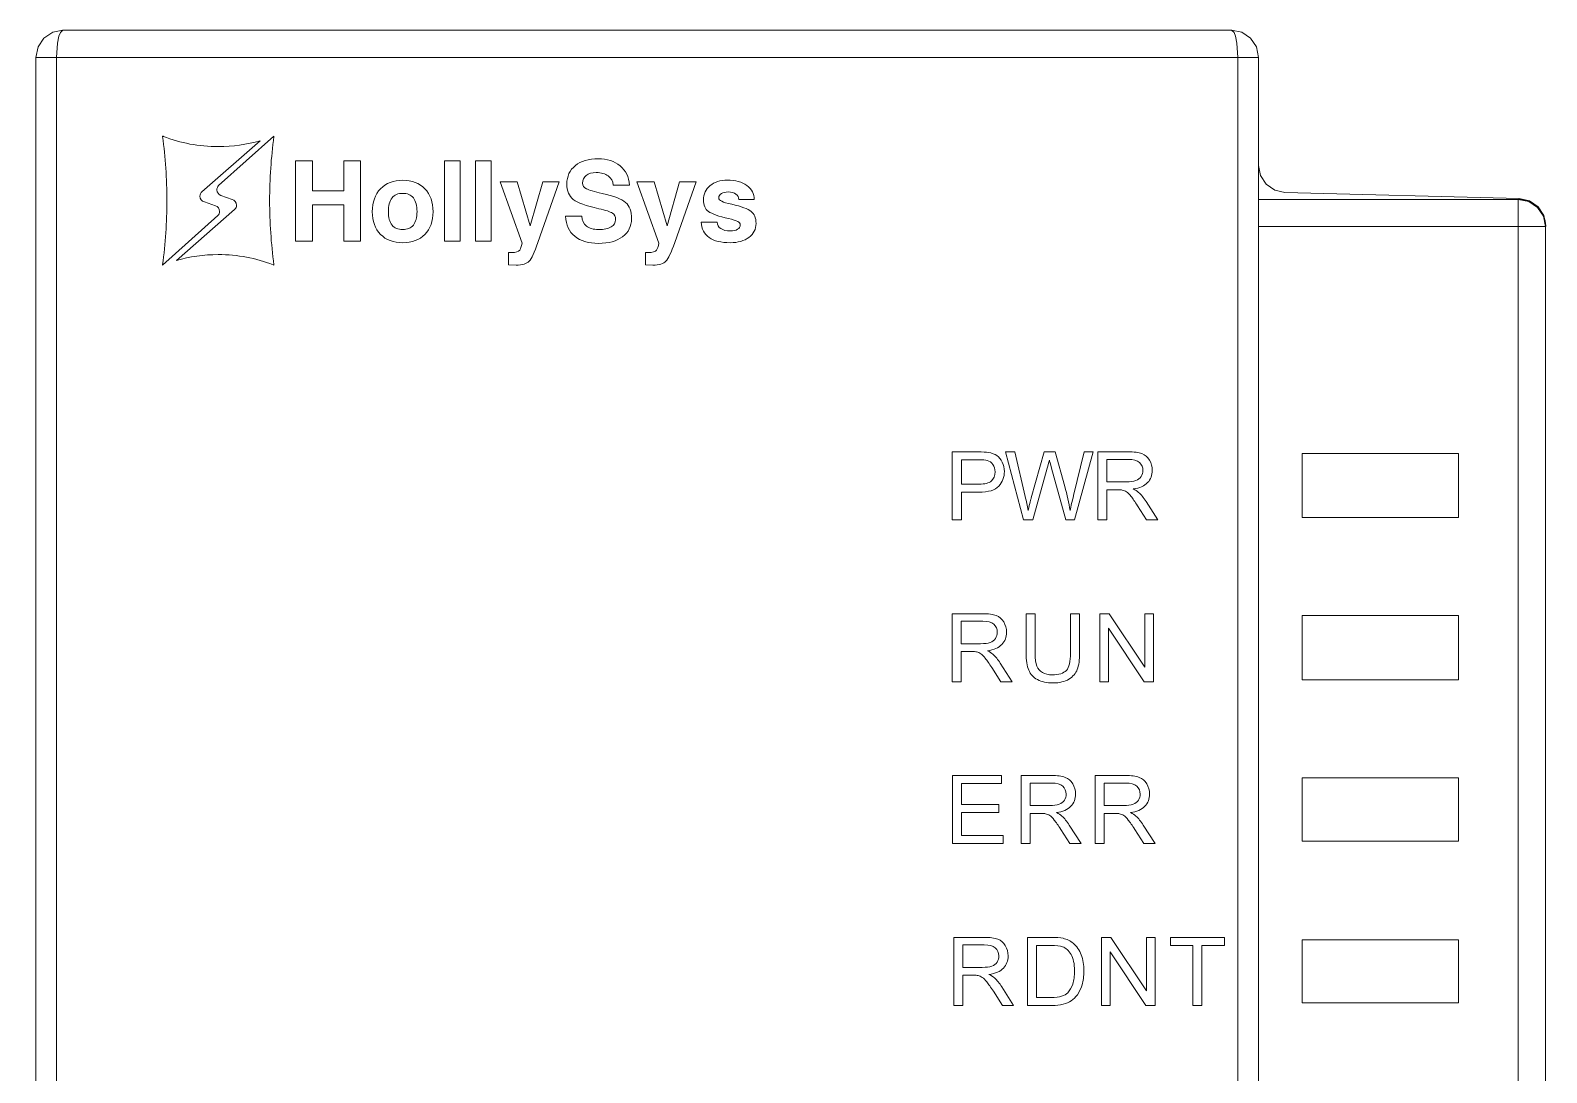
# Model space of a CAD drawing. Header units: millimetres. Extents: x 33157 to 59611, y -29750 to 1750.
# Drawn here: x 54169.38 to 54214.35, y 448.56 to 479.48 of the extents above; entities that cross this region are included whole.
import ezdxf

# ---------------------------------------------------------------- set-up
doc = ezdxf.new("R2010")
doc.units = ezdxf.units.MM
doc.layers.get('0').update_dxf_attribs({"lineweight": 18})

msp = doc.modelspace()

# ---------------------------------------------------------------- linework, layer by layer
at = {"lineweight": 9}
for p, q in [((54169.54, 478.677), (54169.54, 313.955)), ((54170.154, 478.677), (54170.154, 414.194)), ((54205.192, 478.677), (54205.192, 414.194)), ((54205.807, 478.677), (54205.807, 351.261)), ((54213.508, 474.462), (54213.508, 353.009)), ((54214.311, 473.659), (54214.311, 353.491)), ((54214.321, 473.687), (54214.321, 473.659))]:
    msp.add_line(p, q, dxfattribs=at)
for points in [[(54207.1, 465.027), (54211.733, 465.027), (54211.733, 466.931), (54207.1, 466.931)], [(54207.1, 460.217), (54211.733, 460.217), (54211.733, 462.12), (54207.1, 462.12)], [(54207.1, 455.431), (54211.733, 455.431), (54211.733, 457.309), (54207.1, 457.309)], [(54207.1, 450.631), (54211.733, 450.631), (54211.733, 452.509), (54207.1, 452.509)]]:
    msp.add_lwpolyline(points, close=True, dxfattribs=at)
for points, knots in [([(54170.343, 479.48), (54170.343, 479.48), (54170.041, 479.423), (54170.041, 479.423), (54170.041, 479.423), (54169.776, 479.244), (54169.776, 479.244), (54169.776, 479.244), (54169.606, 478.988), (54169.606, 478.988), (54169.606, 478.988), (54169.54, 478.677), (54169.54, 478.677)], [0, 0, 0, 0, 149269.848342, 149269.848342, 149269.848342, 298539.696684, 298539.696684, 298539.696684, 447809.545026, 447809.545026, 447809.545026, 597079.393368, 597079.393368, 597079.393368, 597079.393368]), ([(54170.154, 478.677), (54170.154, 478.677), (54170.182, 479.102), (54170.182, 479.102), (54170.182, 479.102), (54170.22, 479.31), (54170.22, 479.31), (54170.22, 479.31), (54170.267, 479.414), (54170.267, 479.414), (54170.267, 479.414), (54170.343, 479.48), (54170.343, 479.48)], [0, 0, 0, 0, 149270.992732, 149270.992732, 149270.992732, 298541.985463, 298541.985463, 298541.985463, 447812.978195, 447812.978195, 447812.978195, 597083.970927, 597083.970927, 597083.970927, 597083.970927]), ([(54205.807, 478.677), (54205.807, 478.677), (54205.74, 478.988), (54205.74, 478.988), (54205.74, 478.988), (54205.57, 479.244), (54205.57, 479.244), (54205.57, 479.244), (54205.306, 479.423), (54205.306, 479.423), (54205.306, 479.423), (54205.003, 479.48), (54205.003, 479.48)], [0, 0, 0, 0, 149368.882793, 149368.882793, 149368.882793, 298737.765586, 298737.765586, 298737.765586, 448106.648379, 448106.648379, 448106.648379, 597475.531172, 597475.531172, 597475.531172, 597475.531172]), ([(54205.192, 478.677), (54205.192, 478.677), (54205.164, 479.102), (54205.164, 479.102), (54205.164, 479.102), (54205.117, 479.31), (54205.117, 479.31), (54205.117, 479.31), (54205.079, 479.414), (54205.079, 479.414), (54205.079, 479.414), (54205.003, 479.48), (54205.003, 479.48)], [0, 0, 0, 0, 149367.612548, 149367.612548, 149367.612548, 298735.225096, 298735.225096, 298735.225096, 448102.837644, 448102.837644, 448102.837644, 597470.450191, 597470.450191, 597470.450191, 597470.450191]), ([(54205.807, 475.473), (54205.807, 475.473), (54205.863, 475.171), (54205.863, 475.171), (54205.863, 475.171), (54206.033, 474.916), (54206.033, 474.916), (54206.033, 474.916), (54206.289, 474.736), (54206.289, 474.736), (54206.289, 474.736), (54206.581, 474.67), (54206.581, 474.67)], [0, 0, 0, 0, 149375.722672, 149375.722672, 149375.722672, 298751.445343, 298751.445343, 298751.445343, 448127.168015, 448127.168015, 448127.168015, 597502.890687, 597502.890687, 597502.890687, 597502.890687]), ([(54214.321, 473.668), (54214.321, 473.668), (54214.302, 473.829), (54214.302, 473.829), (54214.302, 473.829), (54214.254, 473.98), (54214.254, 473.98), (54214.254, 473.98), (54214.179, 474.113), (54214.179, 474.113), (54214.179, 474.113), (54214.084, 474.235), (54214.084, 474.235), (54214.084, 474.235), (54213.961, 474.339), (54213.961, 474.339), (54213.961, 474.339), (54213.82, 474.406), (54213.82, 474.406), (54213.82, 474.406), (54213.669, 474.453), (54213.669, 474.453), (54213.669, 474.453), (54213.517, 474.472), (54213.517, 474.472)], [0, 0, 0, 0, 139857.267212, 139857.267212, 139857.267212, 279714.534425, 279714.534425, 279714.534425, 419571.801637, 419571.801637, 419571.801637, 559429.06885, 559429.06885, 559429.06885, 699286.336062, 699286.336062, 699286.336062, 839143.603275, 839143.603275, 839143.603275, 979000.870487, 979000.870487, 979000.870487, 1118858.137699, 1118858.137699, 1118858.137699, 1118858.137699]), ([(54214.321, 473.687), (54214.321, 473.687), (54214.264, 473.99), (54214.264, 473.99), (54214.264, 473.99), (54214.094, 474.245), (54214.094, 474.245), (54214.094, 474.245), (54213.839, 474.424), (54213.839, 474.424), (54213.839, 474.424), (54213.536, 474.491), (54213.536, 474.491)], [0, 0, 0, 0, 149399.319887, 149399.319887, 149399.319887, 298798.639774, 298798.639774, 298798.639774, 448197.95966, 448197.95966, 448197.95966, 597597.279547, 597597.279547, 597597.279547, 597597.279547]), ([(54214.311, 473.659), (54214.311, 473.659), (54214.254, 473.971), (54214.254, 473.971), (54214.254, 473.971), (54214.075, 474.226), (54214.075, 474.226), (54214.075, 474.226), (54213.82, 474.406), (54213.82, 474.406), (54213.82, 474.406), (54213.508, 474.462), (54213.508, 474.462)], [0, 0, 0, 0, 149399.292075, 149399.292075, 149399.292075, 298798.584151, 298798.584151, 298798.584151, 448197.876226, 448197.876226, 448197.876226, 597597.168302, 597597.168302, 597597.168302, 597597.168302])]:
    msp.add_open_spline(points, degree=3, knots=knots, dxfattribs=at)
for points in [[(54205.003, 479.48), (54205.003, 479.48), (54170.343, 479.48), (54170.343, 479.48)], [(54169.54, 478.677), (54169.54, 478.677), (54205.807, 478.677), (54205.807, 478.677)], [(54206.581, 474.67), (54206.581, 474.67), (54213.536, 474.491), (54213.536, 474.491)], [(54213.508, 474.462), (54213.508, 474.462), (54205.807, 474.462), (54205.807, 474.462)], [(54205.816, 473.659), (54205.816, 473.659), (54214.311, 473.659), (54214.311, 473.659)]]:
    msp.add_open_spline(points, degree=3, dxfattribs=at)
for points, knots in [([(54174.871, 474.274), (54174.871, 474.274), (54174.871, 474.274), (54174.871, 474.274), (54174.871, 474.274), (54174.541, 474.395), (54174.541, 474.395), (54174.463, 474.411), (54174.405, 474.48), (54174.405, 474.563), (54174.405, 474.614), (54174.428, 474.66), (54174.464, 474.692), (54174.464, 474.692), (54174.464, 474.693), (54174.464, 474.693), (54174.464, 474.693), (54176.192, 476.204), (54176.192, 476.204), (54175.797, 476.091), (54175.381, 476.03), (54174.95, 476.03), (54174.376, 476.03), (54173.828, 476.137), (54173.324, 476.333), (54173.316, 476.336), (54173.307, 476.338), (54173.299, 476.341), (54173.299, 476.341), (54173.299, 476.33), (54173.299, 476.33), (54173.382, 475.709), (54173.426, 475.075), (54173.426, 474.43), (54173.426, 473.786), (54173.382, 473.152), (54173.299, 472.53), (54173.299, 472.53), (54173.299, 472.517), (54173.299, 472.517), (54173.299, 472.517), (54174.938, 473.985), (54174.938, 473.985), (54174.938, 473.985), (54174.938, 473.986), (54174.938, 473.986), (54174.97, 474.018), (54174.991, 474.062), (54174.991, 474.111), (54174.991, 474.187), (54174.94, 474.252), (54174.871, 474.274)], [0, 0, 0, 0, 134714.22008, 134714.22008, 134714.22008, 269428.440161, 269428.440161, 269428.440161, 404142.660241, 404142.660241, 404142.660241, 538856.880322, 538856.880322, 538856.880322, 673571.100402, 673571.100402, 673571.100402, 808285.320482, 808285.320482, 808285.320482, 942999.540563, 942999.540563, 942999.540563, 1077713.760643, 1077713.760643, 1077713.760643, 1212427.980724, 1212427.980724, 1212427.980724, 1347142.200804, 1347142.200804, 1347142.200804, 1481856.420884, 1481856.420884, 1481856.420884, 1616570.640965, 1616570.640965, 1616570.640965, 1751284.861045, 1751284.861045, 1751284.861045, 1885999.081126, 1885999.081126, 1885999.081126, 2020713.301206, 2020713.301206, 2020713.301206, 2155427.521286, 2155427.521286, 2155427.521286, 2290141.741367, 2290141.741367, 2290141.741367, 2290141.741367]), ([(54175.029, 474.585), (54175.029, 474.585), (54175.029, 474.585), (54175.029, 474.585), (54175.029, 474.585), (54175.359, 474.465), (54175.359, 474.465), (54175.437, 474.448), (54175.495, 474.379), (54175.495, 474.296), (54175.495, 474.245), (54175.472, 474.199), (54175.436, 474.167), (54175.436, 474.167), (54175.436, 474.166), (54175.436, 474.166), (54175.436, 474.166), (54173.708, 472.655), (54173.708, 472.655), (54174.103, 472.768), (54174.519, 472.829), (54174.95, 472.829), (54175.524, 472.829), (54176.072, 472.722), (54176.576, 472.526), (54176.584, 472.523), (54176.593, 472.521), (54176.601, 472.518), (54176.601, 472.518), (54176.601, 472.529), (54176.601, 472.529), (54176.518, 473.15), (54176.473, 473.784), (54176.473, 474.429), (54176.473, 475.073), (54176.518, 475.707), (54176.601, 476.329), (54176.601, 476.329), (54176.601, 476.342), (54176.601, 476.342), (54176.601, 476.342), (54174.962, 474.874), (54174.962, 474.874), (54174.962, 474.874), (54174.962, 474.873), (54174.962, 474.873), (54174.93, 474.841), (54174.909, 474.797), (54174.909, 474.748), (54174.909, 474.672), (54174.959, 474.608), (54175.029, 474.585)], [0, 0, 0, 0, 134719.381401, 134719.381401, 134719.381401, 269438.762803, 269438.762803, 269438.762803, 404158.144204, 404158.144204, 404158.144204, 538877.525605, 538877.525605, 538877.525605, 673596.907006, 673596.907006, 673596.907006, 808316.288408, 808316.288408, 808316.288408, 943035.669809, 943035.669809, 943035.669809, 1077755.05121, 1077755.05121, 1077755.05121, 1212474.432611, 1212474.432611, 1212474.432611, 1347193.814013, 1347193.814013, 1347193.814013, 1481913.195414, 1481913.195414, 1481913.195414, 1616632.576815, 1616632.576815, 1616632.576815, 1751351.958216, 1751351.958216, 1751351.958216, 1886071.339618, 1886071.339618, 1886071.339618, 2020790.721019, 2020790.721019, 2020790.721019, 2155510.10242, 2155510.10242, 2155510.10242, 2290229.483822, 2290229.483822, 2290229.483822, 2290229.483822]), ([(54177.245, 475.607), (54177.245, 475.607), (54177.493, 475.607), (54177.493, 475.607), (54177.493, 475.607), (54177.742, 475.607), (54177.742, 475.607), (54177.742, 475.607), (54177.742, 474.716), (54177.742, 474.716), (54177.742, 474.716), (54178.673, 474.716), (54178.673, 474.716), (54178.673, 474.716), (54178.673, 475.607), (54178.673, 475.607), (54178.673, 475.607), (54178.921, 475.607), (54178.921, 475.607), (54178.921, 475.607), (54179.171, 475.607), (54179.171, 475.607), (54179.171, 475.607), (54179.171, 473.227), (54179.171, 473.227), (54179.171, 473.227), (54178.923, 473.227), (54178.923, 473.227), (54178.923, 473.227), (54178.673, 473.227), (54178.673, 473.227), (54178.673, 473.227), (54178.673, 474.306), (54178.673, 474.306), (54178.673, 474.306), (54177.742, 474.306), (54177.742, 474.306), (54177.742, 474.306), (54177.742, 473.227), (54177.742, 473.227), (54177.742, 473.227), (54177.494, 473.227), (54177.494, 473.227), (54177.494, 473.227), (54177.245, 473.227), (54177.245, 473.227), (54177.245, 473.227), (54177.245, 475.607), (54177.245, 475.607)], [0, 0, 0, 0, 134991.896441, 134991.896441, 134991.896441, 269983.792882, 269983.792882, 269983.792882, 404975.689323, 404975.689323, 404975.689323, 539967.585765, 539967.585765, 539967.585765, 674959.482206, 674959.482206, 674959.482206, 809951.378647, 809951.378647, 809951.378647, 944943.275088, 944943.275088, 944943.275088, 1079935.171529, 1079935.171529, 1079935.171529, 1214927.06797, 1214927.06797, 1214927.06797, 1349918.964411, 1349918.964411, 1349918.964411, 1484910.860852, 1484910.860852, 1484910.860852, 1619902.757294, 1619902.757294, 1619902.757294, 1754894.653735, 1754894.653735, 1754894.653735, 1889886.550176, 1889886.550176, 1889886.550176, 2024878.446617, 2024878.446617, 2024878.446617, 2159870.343058, 2159870.343058, 2159870.343058, 2159870.343058]), ([(54181.66, 475.607), (54181.66, 475.607), (54181.891, 475.607), (54181.891, 475.607), (54181.891, 475.607), (54182.124, 475.607), (54182.124, 475.607), (54182.124, 475.607), (54182.124, 473.227), (54182.124, 473.227), (54182.124, 473.227), (54181.893, 473.227), (54181.893, 473.227), (54181.893, 473.227), (54181.66, 473.227), (54181.66, 473.227), (54181.66, 473.227), (54181.66, 475.607), (54181.66, 475.607)], [0, 0, 0, 0, 142950.790126, 142950.790126, 142950.790126, 285901.580253, 285901.580253, 285901.580253, 428852.370379, 428852.370379, 428852.370379, 571803.160506, 571803.160506, 571803.160506, 714753.950632, 714753.950632, 714753.950632, 857704.740759, 857704.740759, 857704.740759, 857704.740759]), ([(54182.582, 475.607), (54182.582, 475.607), (54182.813, 475.607), (54182.813, 475.607), (54182.813, 475.607), (54183.046, 475.607), (54183.046, 475.607), (54183.046, 475.607), (54183.046, 473.227), (54183.046, 473.227), (54183.046, 473.227), (54182.815, 473.227), (54182.815, 473.227), (54182.815, 473.227), (54182.582, 473.227), (54182.582, 473.227), (54182.582, 473.227), (54182.582, 475.607), (54182.582, 475.607)], [0, 0, 0, 0, 142953.232392, 142953.232392, 142953.232392, 285906.464785, 285906.464785, 285906.464785, 428859.697177, 428859.697177, 428859.697177, 571812.92957, 571812.92957, 571812.92957, 714766.161962, 714766.161962, 714766.161962, 857719.394355, 857719.394355, 857719.394355, 857719.394355]), ([(54186.664, 474.892), (54186.655, 475.005), (54186.606, 475.095), (54186.515, 475.162), (54186.424, 475.229), (54186.306, 475.262), (54186.161, 475.262), (54186.035, 475.262), (54185.936, 475.234), (54185.865, 475.178), (54185.793, 475.123), (54185.758, 475.045), (54185.758, 474.946), (54185.758, 474.875), (54185.795, 474.82), (54185.87, 474.781), (54185.943, 474.742), (54186.099, 474.696), (54186.338, 474.643), (54186.684, 474.566), (54186.916, 474.476), (54187.032, 474.375), (54187.149, 474.274), (54187.208, 474.113), (54187.208, 473.89), (54187.208, 473.667), (54187.12, 473.49), (54186.944, 473.358), (54186.768, 473.227), (54186.53, 473.162), (54186.229, 473.162), (54185.928, 473.162), (54185.693, 473.231), (54185.523, 473.371), (54185.354, 473.51), (54185.263, 473.708), (54185.251, 473.965), (54185.251, 473.965), (54185.73, 473.965), (54185.73, 473.965), (54185.736, 473.839), (54185.782, 473.742), (54185.868, 473.674), (54185.954, 473.606), (54186.075, 473.572), (54186.229, 473.572), (54186.388, 473.572), (54186.512, 473.597), (54186.601, 473.649), (54186.69, 473.7), (54186.735, 473.771), (54186.735, 473.861), (54186.735, 473.951), (54186.703, 474.017), (54186.639, 474.059), (54186.576, 474.101), (54186.442, 474.145), (54186.237, 474.19), (54185.859, 474.274), (54185.607, 474.366), (54185.479, 474.464), (54185.353, 474.561), (54185.289, 474.713), (54185.289, 474.919), (54185.289, 475.15), (54185.373, 475.333), (54185.541, 475.469), (54185.708, 475.604), (54185.934, 475.672), (54186.219, 475.672), (54186.486, 475.672), (54186.703, 475.602), (54186.871, 475.461), (54187.038, 475.32), (54187.131, 475.131), (54187.149, 474.892), (54187.149, 474.892), (54186.664, 474.892), (54186.664, 474.892)], [0, 0, 0, 0, 133177.428629, 133177.428629, 133177.428629, 266354.857259, 266354.857259, 266354.857259, 399532.285888, 399532.285888, 399532.285888, 532709.714517, 532709.714517, 532709.714517, 665887.143147, 665887.143147, 665887.143147, 799064.571776, 799064.571776, 799064.571776, 932242.000406, 932242.000406, 932242.000406, 1065419.429035, 1065419.429035, 1065419.429035, 1198596.857664, 1198596.857664, 1198596.857664, 1331774.286294, 1331774.286294, 1331774.286294, 1464951.714923, 1464951.714923, 1464951.714923, 1598129.143552, 1598129.143552, 1598129.143552, 1731306.572182, 1731306.572182, 1731306.572182, 1864484.000811, 1864484.000811, 1864484.000811, 1997661.42944, 1997661.42944, 1997661.42944, 2130838.85807, 2130838.85807, 2130838.85807, 2264016.286699, 2264016.286699, 2264016.286699, 2397193.715328, 2397193.715328, 2397193.715328, 2530371.143958, 2530371.143958, 2530371.143958, 2663548.572587, 2663548.572587, 2663548.572587, 2796726.001217, 2796726.001217, 2796726.001217, 2929903.429846, 2929903.429846, 2929903.429846, 3063080.858475, 3063080.858475, 3063080.858475, 3196258.287105, 3196258.287105, 3196258.287105, 3329435.715734, 3329435.715734, 3329435.715734, 3462613.144363, 3462613.144363, 3462613.144363, 3462613.144363]), ([(54179.763, 473.428), (54179.6, 473.593), (54179.519, 473.816), (54179.519, 474.097), (54179.519, 474.384), (54179.6, 474.612), (54179.763, 474.781), (54179.925, 474.949), (54180.144, 475.034), (54180.42, 475.034), (54180.697, 475.034), (54180.917, 474.949), (54181.079, 474.781), (54181.241, 474.612), (54181.322, 474.384), (54181.322, 474.097), (54181.322, 473.816), (54181.241, 473.593), (54181.079, 473.428), (54180.917, 473.263), (54180.697, 473.181), (54180.42, 473.181), (54180.144, 473.181), (54179.925, 473.263), (54179.763, 473.428)], [0, 0, 0, 0, 139767.559012, 139767.559012, 139767.559012, 279535.118023, 279535.118023, 279535.118023, 419302.677035, 419302.677035, 419302.677035, 559070.236047, 559070.236047, 559070.236047, 698837.795058, 698837.795058, 698837.795058, 838605.35407, 838605.35407, 838605.35407, 978372.913081, 978372.913081, 978372.913081, 1118140.472093, 1118140.472093, 1118140.472093, 1118140.472093]), ([(54184.431, 473.189), (54184.329, 472.892), (54184.242, 472.706), (54184.17, 472.63), (54184.097, 472.555), (54183.968, 472.517), (54183.782, 472.517), (54183.782, 472.517), (54183.56, 472.522), (54183.56, 472.522), (54183.56, 472.522), (54183.56, 472.894), (54183.56, 472.894), (54183.571, 472.89), (54183.601, 472.888), (54183.649, 472.888), (54183.774, 472.888), (54183.855, 472.913), (54183.892, 472.964), (54183.916, 472.996), (54183.94, 473.063), (54183.964, 473.164), (54183.964, 473.164), (54183.307, 474.988), (54183.307, 474.988), (54183.307, 474.988), (54183.562, 474.988), (54183.562, 474.988), (54183.562, 474.988), (54183.82, 474.988), (54183.82, 474.988), (54183.82, 474.988), (54184.203, 473.681), (54184.203, 473.681), (54184.203, 473.681), (54184.204, 473.681), (54184.204, 473.681), (54184.204, 473.681), (54184.577, 474.988), (54184.577, 474.988), (54184.577, 474.988), (54184.82, 474.988), (54184.82, 474.988), (54184.82, 474.988), (54185.063, 474.988), (54185.063, 474.988), (54185.063, 474.988), (54184.431, 473.189), (54184.431, 473.189)], [0, 0, 0, 0, 135008.376956, 135008.376956, 135008.376956, 270016.753913, 270016.753913, 270016.753913, 405025.130869, 405025.130869, 405025.130869, 540033.507826, 540033.507826, 540033.507826, 675041.884782, 675041.884782, 675041.884782, 810050.261738, 810050.261738, 810050.261738, 945058.638695, 945058.638695, 945058.638695, 1080067.015651, 1080067.015651, 1080067.015651, 1215075.392608, 1215075.392608, 1215075.392608, 1350083.769564, 1350083.769564, 1350083.769564, 1485092.14652, 1485092.14652, 1485092.14652, 1620100.523477, 1620100.523477, 1620100.523477, 1755108.900433, 1755108.900433, 1755108.900433, 1890117.277389, 1890117.277389, 1890117.277389, 2025125.654346, 2025125.654346, 2025125.654346, 2160134.031302, 2160134.031302, 2160134.031302, 2160134.031302]), ([(54188.488, 473.189), (54188.386, 472.892), (54188.299, 472.706), (54188.227, 472.63), (54188.154, 472.555), (54188.025, 472.517), (54187.839, 472.517), (54187.839, 472.517), (54187.617, 472.522), (54187.617, 472.522), (54187.617, 472.522), (54187.617, 472.894), (54187.617, 472.894), (54187.628, 472.89), (54187.658, 472.888), (54187.707, 472.888), (54187.831, 472.888), (54187.912, 472.913), (54187.95, 472.964), (54187.973, 472.996), (54187.997, 473.063), (54188.021, 473.164), (54188.021, 473.164), (54187.364, 474.988), (54187.364, 474.988), (54187.364, 474.988), (54187.62, 474.988), (54187.62, 474.988), (54187.62, 474.988), (54187.877, 474.988), (54187.877, 474.988), (54187.877, 474.988), (54188.26, 473.681), (54188.26, 473.681), (54188.26, 473.681), (54188.261, 473.681), (54188.261, 473.681), (54188.261, 473.681), (54188.634, 474.988), (54188.634, 474.988), (54188.634, 474.988), (54188.877, 474.988), (54188.877, 474.988), (54188.877, 474.988), (54189.12, 474.988), (54189.12, 474.988), (54189.12, 474.988), (54188.488, 473.189), (54188.488, 473.189)], [0, 0, 0, 0, 135018.530255, 135018.530255, 135018.530255, 270037.06051, 270037.06051, 270037.06051, 405055.590765, 405055.590765, 405055.590765, 540074.12102, 540074.12102, 540074.12102, 675092.651275, 675092.651275, 675092.651275, 810111.18153, 810111.18153, 810111.18153, 945129.711785, 945129.711785, 945129.711785, 1080148.24204, 1080148.24204, 1080148.24204, 1215166.772295, 1215166.772295, 1215166.772295, 1350185.30255, 1350185.30255, 1350185.30255, 1485203.832805, 1485203.832805, 1485203.832805, 1620222.36306, 1620222.36306, 1620222.36306, 1755240.893315, 1755240.893315, 1755240.893315, 1890259.42357, 1890259.42357, 1890259.42357, 2025277.953825, 2025277.953825, 2025277.953825, 2160296.48408, 2160296.48408, 2160296.48408, 2160296.48408]), ([(54190.389, 474.459), (54190.389, 474.527), (54190.361, 474.582), (54190.305, 474.623), (54190.249, 474.664), (54190.174, 474.685), (54190.081, 474.685), (54189.992, 474.685), (54189.922, 474.669), (54189.871, 474.638), (54189.821, 474.608), (54189.796, 474.565), (54189.796, 474.51), (54189.796, 474.471), (54189.825, 474.437), (54189.882, 474.409), (54189.938, 474.382), (54190.038, 474.352), (54190.182, 474.32), (54190.467, 474.256), (54190.658, 474.187), (54190.754, 474.111), (54190.851, 474.036), (54190.899, 473.917), (54190.899, 473.755), (54190.899, 473.583), (54190.829, 473.444), (54190.689, 473.338), (54190.549, 473.233), (54190.364, 473.181), (54190.135, 473.181), (54189.864, 473.181), (54189.655, 473.232), (54189.509, 473.336), (54189.362, 473.44), (54189.284, 473.591), (54189.275, 473.789), (54189.275, 473.789), (54189.747, 473.789), (54189.747, 473.789), (54189.751, 473.708), (54189.787, 473.645), (54189.855, 473.599), (54189.924, 473.553), (54190.017, 473.53), (54190.135, 473.53), (54190.228, 473.53), (54190.301, 473.546), (54190.353, 473.578), (54190.405, 473.61), (54190.432, 473.654), (54190.432, 473.711), (54190.432, 473.751), (54190.406, 473.785), (54190.356, 473.813), (54190.305, 473.84), (54190.216, 473.868), (54190.088, 473.896), (54189.79, 473.963), (54189.591, 474.034), (54189.491, 474.108), (54189.39, 474.181), (54189.34, 474.295), (54189.34, 474.45), (54189.34, 474.624), (54189.405, 474.766), (54189.535, 474.873), (54189.666, 474.98), (54189.837, 475.034), (54190.05, 475.034), (54190.289, 475.034), (54190.482, 474.981), (54190.629, 474.876), (54190.776, 474.771), (54190.849, 474.631), (54190.849, 474.459), (54190.849, 474.459), (54190.849, 474.459), (54190.849, 474.459), (54190.849, 474.459), (54190.389, 474.459), (54190.389, 474.459)], [0, 0, 0, 0, 133088.417144, 133088.417144, 133088.417144, 266176.834288, 266176.834288, 266176.834288, 399265.251431, 399265.251431, 399265.251431, 532353.668575, 532353.668575, 532353.668575, 665442.085719, 665442.085719, 665442.085719, 798530.502863, 798530.502863, 798530.502863, 931618.920007, 931618.920007, 931618.920007, 1064707.337151, 1064707.337151, 1064707.337151, 1197795.754294, 1197795.754294, 1197795.754294, 1330884.171438, 1330884.171438, 1330884.171438, 1463972.588582, 1463972.588582, 1463972.588582, 1597061.005726, 1597061.005726, 1597061.005726, 1730149.42287, 1730149.42287, 1730149.42287, 1863237.840014, 1863237.840014, 1863237.840014, 1996326.257157, 1996326.257157, 1996326.257157, 2129414.674301, 2129414.674301, 2129414.674301, 2262503.091445, 2262503.091445, 2262503.091445, 2395591.508589, 2395591.508589, 2395591.508589, 2528679.925733, 2528679.925733, 2528679.925733, 2661768.342877, 2661768.342877, 2661768.342877, 2794856.76002, 2794856.76002, 2794856.76002, 2927945.177164, 2927945.177164, 2927945.177164, 3061033.594308, 3061033.594308, 3061033.594308, 3194122.011452, 3194122.011452, 3194122.011452, 3327210.428596, 3327210.428596, 3327210.428596, 3460298.84574, 3460298.84574, 3460298.84574, 3593387.262883, 3593387.262883, 3593387.262883, 3593387.262883]), ([(54180.736, 473.706), (54180.809, 473.796), (54180.845, 473.928), (54180.845, 474.102), (54180.845, 474.28), (54180.809, 474.415), (54180.736, 474.507), (54180.664, 474.599), (54180.558, 474.645), (54180.42, 474.645), (54180.281, 474.645), (54180.176, 474.599), (54180.104, 474.507), (54180.032, 474.415), (54179.996, 474.28), (54179.996, 474.102), (54179.996, 473.928), (54180.032, 473.796), (54180.104, 473.706), (54180.176, 473.615), (54180.281, 473.57), (54180.42, 473.57), (54180.558, 473.57), (54180.664, 473.615), (54180.736, 473.706)], [0, 0, 0, 0, 139768.784827, 139768.784827, 139768.784827, 279537.569654, 279537.569654, 279537.569654, 419306.35448, 419306.35448, 419306.35448, 559075.139307, 559075.139307, 559075.139307, 698843.924134, 698843.924134, 698843.924134, 838612.708961, 838612.708961, 838612.708961, 978381.493788, 978381.493788, 978381.493788, 1118150.278615, 1118150.278615, 1118150.278615, 1118150.278615]), ([(54196.721, 464.958), (54196.721, 464.958), (54196.721, 466.978), (54196.721, 466.978), (54196.721, 466.978), (54197.484, 466.978), (54197.484, 466.978), (54197.618, 466.978), (54197.721, 466.972), (54197.792, 466.959), (54197.891, 466.943), (54197.974, 466.911), (54198.042, 466.865), (54198.109, 466.818), (54198.163, 466.754), (54198.204, 466.67), (54198.245, 466.587), (54198.265, 466.495), (54198.265, 466.395), (54198.265, 466.224), (54198.21, 466.079), (54198.101, 465.96), (54197.992, 465.841), (54197.794, 465.782), (54197.508, 465.782), (54197.508, 465.782), (54196.989, 465.782), (54196.989, 465.782), (54196.989, 465.782), (54196.989, 464.958), (54196.989, 464.958), (54196.989, 464.958), (54196.721, 464.958), (54196.721, 464.958)], [0, 0, 0, 0, 137240.056298, 137240.056298, 137240.056298, 274480.112596, 274480.112596, 274480.112596, 411720.168894, 411720.168894, 411720.168894, 548960.225192, 548960.225192, 548960.225192, 686200.28149, 686200.28149, 686200.28149, 823440.337788, 823440.337788, 823440.337788, 960680.394086, 960680.394086, 960680.394086, 1097920.450383, 1097920.450383, 1097920.450383, 1235160.506681, 1235160.506681, 1235160.506681, 1372400.562979, 1372400.562979, 1372400.562979, 1509640.619277, 1509640.619277, 1509640.619277, 1509640.619277]), ([(54198.835, 464.958), (54198.835, 464.958), (54198.303, 466.978), (54198.303, 466.978), (54198.303, 466.978), (54198.58, 466.978), (54198.58, 466.978), (54198.58, 466.978), (54198.883, 465.653), (54198.883, 465.653), (54198.916, 465.515), (54198.945, 465.377), (54198.97, 465.24), (54199.023, 465.456), (54199.054, 465.58), (54199.063, 465.613), (54199.063, 465.613), (54199.445, 466.978), (54199.445, 466.978), (54199.445, 466.978), (54199.767, 466.978), (54199.767, 466.978), (54199.767, 466.978), (54200.057, 465.955), (54200.057, 465.955), (54200.128, 465.701), (54200.181, 465.463), (54200.215, 465.24), (54200.241, 465.368), (54200.276, 465.514), (54200.318, 465.679), (54200.318, 465.679), (54200.633, 466.978), (54200.633, 466.978), (54200.633, 466.978), (54200.902, 466.978), (54200.902, 466.978), (54200.902, 466.978), (54200.349, 464.958), (54200.349, 464.958), (54200.349, 464.958), (54200.089, 464.958), (54200.089, 464.958), (54200.089, 464.958), (54199.665, 466.497), (54199.665, 466.497), (54199.629, 466.626), (54199.607, 466.705), (54199.599, 466.734), (54199.576, 466.642), (54199.556, 466.563), (54199.538, 466.498), (54199.538, 466.498), (54199.114, 464.958), (54199.114, 464.958), (54199.114, 464.958), (54198.835, 464.958), (54198.835, 464.958)], [0, 0, 0, 0, 134310.936954, 134310.936954, 134310.936954, 268621.873907, 268621.873907, 268621.873907, 402932.810861, 402932.810861, 402932.810861, 537243.747815, 537243.747815, 537243.747815, 671554.684768, 671554.684768, 671554.684768, 805865.621722, 805865.621722, 805865.621722, 940176.558676, 940176.558676, 940176.558676, 1074487.495629, 1074487.495629, 1074487.495629, 1208798.432583, 1208798.432583, 1208798.432583, 1343109.369537, 1343109.369537, 1343109.369537, 1477420.30649, 1477420.30649, 1477420.30649, 1611731.243444, 1611731.243444, 1611731.243444, 1746042.180398, 1746042.180398, 1746042.180398, 1880353.117351, 1880353.117351, 1880353.117351, 2014664.054305, 2014664.054305, 2014664.054305, 2148974.991259, 2148974.991259, 2148974.991259, 2283285.928212, 2283285.928212, 2283285.928212, 2417596.865166, 2417596.865166, 2417596.865166, 2551907.80212, 2551907.80212, 2551907.80212, 2551907.80212]), ([(54201.038, 464.958), (54201.038, 464.958), (54201.038, 466.978), (54201.038, 466.978), (54201.038, 466.978), (54201.933, 466.978), (54201.933, 466.978), (54202.114, 466.978), (54202.25, 466.96), (54202.344, 466.924), (54202.438, 466.888), (54202.512, 466.824), (54202.568, 466.732), (54202.624, 466.64), (54202.652, 466.539), (54202.652, 466.428), (54202.652, 466.284), (54202.606, 466.163), (54202.513, 466.065), (54202.42, 465.967), (54202.277, 465.904), (54202.083, 465.878), (54202.154, 465.844), (54202.208, 465.81), (54202.245, 465.777), (54202.323, 465.706), (54202.397, 465.616), (54202.466, 465.508), (54202.466, 465.508), (54202.815, 464.958), (54202.815, 464.958), (54202.815, 464.958), (54202.481, 464.958), (54202.481, 464.958), (54202.481, 464.958), (54202.214, 465.378), (54202.214, 465.378), (54202.137, 465.5), (54202.072, 465.593), (54202.022, 465.657), (54201.971, 465.722), (54201.926, 465.766), (54201.886, 465.792), (54201.846, 465.817), (54201.805, 465.835), (54201.764, 465.846), (54201.734, 465.852), (54201.685, 465.855), (54201.615, 465.855), (54201.615, 465.855), (54201.306, 465.855), (54201.306, 465.855), (54201.306, 465.855), (54201.306, 464.958), (54201.306, 464.958), (54201.306, 464.958), (54201.038, 464.958), (54201.038, 464.958)], [0, 0, 0, 0, 134319.952827, 134319.952827, 134319.952827, 268639.905654, 268639.905654, 268639.905654, 402959.858482, 402959.858482, 402959.858482, 537279.811309, 537279.811309, 537279.811309, 671599.764136, 671599.764136, 671599.764136, 805919.716963, 805919.716963, 805919.716963, 940239.669791, 940239.669791, 940239.669791, 1074559.622618, 1074559.622618, 1074559.622618, 1208879.575445, 1208879.575445, 1208879.575445, 1343199.528272, 1343199.528272, 1343199.528272, 1477519.4811, 1477519.4811, 1477519.4811, 1611839.433927, 1611839.433927, 1611839.433927, 1746159.386754, 1746159.386754, 1746159.386754, 1880479.339581, 1880479.339581, 1880479.339581, 2014799.292408, 2014799.292408, 2014799.292408, 2149119.245236, 2149119.245236, 2149119.245236, 2283439.198063, 2283439.198063, 2283439.198063, 2417759.15089, 2417759.15089, 2417759.15089, 2552079.103717, 2552079.103717, 2552079.103717, 2552079.103717]), ([(54196.989, 466.019), (54196.989, 466.019), (54197.511, 466.019), (54197.511, 466.019), (54197.685, 466.019), (54197.807, 466.051), (54197.88, 466.115), (54197.952, 466.18), (54197.988, 466.27), (54197.988, 466.387), (54197.988, 466.471), (54197.967, 466.544), (54197.924, 466.604), (54197.882, 466.664), (54197.825, 466.704), (54197.756, 466.723), (54197.71, 466.735), (54197.627, 466.741), (54197.506, 466.741), (54197.506, 466.741), (54196.989, 466.741), (54196.989, 466.741), (54196.989, 466.741), (54196.989, 466.019), (54196.989, 466.019)], [0, 0, 0, 0, 139823.816024, 139823.816024, 139823.816024, 279647.632047, 279647.632047, 279647.632047, 419471.448071, 419471.448071, 419471.448071, 559295.264094, 559295.264094, 559295.264094, 699119.080118, 699119.080118, 699119.080118, 838942.896142, 838942.896142, 838942.896142, 978766.712165, 978766.712165, 978766.712165, 1118590.528189, 1118590.528189, 1118590.528189, 1118590.528189]), ([(54201.306, 466.087), (54201.306, 466.087), (54201.88, 466.087), (54201.88, 466.087), (54202.002, 466.087), (54202.097, 466.099), (54202.166, 466.125), (54202.234, 466.15), (54202.287, 466.19), (54202.322, 466.246), (54202.358, 466.301), (54202.376, 466.362), (54202.376, 466.427), (54202.376, 466.523), (54202.341, 466.602), (54202.272, 466.663), (54202.203, 466.725), (54202.094, 466.755), (54201.945, 466.755), (54201.945, 466.755), (54201.306, 466.755), (54201.306, 466.755), (54201.306, 466.755), (54201.306, 466.087), (54201.306, 466.087)], [0, 0, 0, 0, 139835.329929, 139835.329929, 139835.329929, 279670.659858, 279670.659858, 279670.659858, 419505.989787, 419505.989787, 419505.989787, 559341.319716, 559341.319716, 559341.319716, 699176.649645, 699176.649645, 699176.649645, 839011.979573, 839011.979573, 839011.979573, 978847.309502, 978847.309502, 978847.309502, 1118682.639431, 1118682.639431, 1118682.639431, 1118682.639431]), ([(54196.716, 460.158), (54196.716, 460.158), (54196.716, 462.178), (54196.716, 462.178), (54196.716, 462.178), (54197.612, 462.178), (54197.612, 462.178), (54197.792, 462.178), (54197.929, 462.16), (54198.023, 462.124), (54198.116, 462.088), (54198.191, 462.024), (54198.247, 461.932), (54198.303, 461.84), (54198.331, 461.739), (54198.331, 461.628), (54198.331, 461.484), (54198.284, 461.363), (54198.191, 461.265), (54198.099, 461.167), (54197.956, 461.104), (54197.762, 461.078), (54197.833, 461.044), (54197.887, 461.01), (54197.923, 460.977), (54198.001, 460.906), (54198.075, 460.816), (54198.144, 460.708), (54198.144, 460.708), (54198.494, 460.158), (54198.494, 460.158), (54198.494, 460.158), (54198.16, 460.158), (54198.16, 460.158), (54198.16, 460.158), (54197.893, 460.578), (54197.893, 460.578), (54197.815, 460.7), (54197.751, 460.793), (54197.7, 460.857), (54197.65, 460.922), (54197.604, 460.966), (54197.564, 460.992), (54197.525, 461.017), (54197.484, 461.035), (54197.443, 461.046), (54197.413, 461.052), (54197.363, 461.055), (54197.294, 461.055), (54197.294, 461.055), (54196.985, 461.055), (54196.985, 461.055), (54196.985, 461.055), (54196.985, 460.158), (54196.985, 460.158), (54196.985, 460.158), (54196.716, 460.158), (54196.716, 460.158)], [0, 0, 0, 0, 134314.973195, 134314.973195, 134314.973195, 268629.94639, 268629.94639, 268629.94639, 402944.919585, 402944.919585, 402944.919585, 537259.89278, 537259.89278, 537259.89278, 671574.865975, 671574.865975, 671574.865975, 805889.839171, 805889.839171, 805889.839171, 940204.812366, 940204.812366, 940204.812366, 1074519.785561, 1074519.785561, 1074519.785561, 1208834.758756, 1208834.758756, 1208834.758756, 1343149.731951, 1343149.731951, 1343149.731951, 1477464.705146, 1477464.705146, 1477464.705146, 1611779.678341, 1611779.678341, 1611779.678341, 1746094.651536, 1746094.651536, 1746094.651536, 1880409.624731, 1880409.624731, 1880409.624731, 2014724.597926, 2014724.597926, 2014724.597926, 2149039.571121, 2149039.571121, 2149039.571121, 2283354.544317, 2283354.544317, 2283354.544317, 2417669.517512, 2417669.517512, 2417669.517512, 2551984.490707, 2551984.490707, 2551984.490707, 2551984.490707]), ([(54196.985, 461.287), (54196.985, 461.287), (54197.558, 461.287), (54197.558, 461.287), (54197.681, 461.287), (54197.776, 461.299), (54197.844, 461.325), (54197.913, 461.35), (54197.965, 461.39), (54198.001, 461.446), (54198.036, 461.501), (54198.054, 461.562), (54198.054, 461.627), (54198.054, 461.723), (54198.02, 461.802), (54197.951, 461.863), (54197.882, 461.925), (54197.772, 461.955), (54197.623, 461.955), (54197.623, 461.955), (54196.985, 461.955), (54196.985, 461.955), (54196.985, 461.955), (54196.985, 461.287), (54196.985, 461.287)], [0, 0, 0, 0, 139830.275849, 139830.275849, 139830.275849, 279660.551698, 279660.551698, 279660.551698, 419490.827548, 419490.827548, 419490.827548, 559321.103397, 559321.103397, 559321.103397, 699151.379246, 699151.379246, 699151.379246, 838981.655095, 838981.655095, 838981.655095, 978811.930944, 978811.930944, 978811.930944, 1118642.206794, 1118642.206794, 1118642.206794, 1118642.206794]), ([(54200.229, 462.178), (54200.229, 462.178), (54200.497, 462.178), (54200.497, 462.178), (54200.497, 462.178), (54200.497, 461.011), (54200.497, 461.011), (54200.497, 460.808), (54200.474, 460.647), (54200.429, 460.527), (54200.383, 460.408), (54200.3, 460.311), (54200.18, 460.236), (54200.06, 460.161), (54199.904, 460.124), (54199.709, 460.124), (54199.52, 460.124), (54199.366, 460.156), (54199.246, 460.222), (54199.125, 460.287), (54199.04, 460.381), (54198.988, 460.505), (54198.937, 460.628), (54198.911, 460.797), (54198.911, 461.011), (54198.911, 461.011), (54198.911, 462.178), (54198.911, 462.178), (54198.911, 462.178), (54199.179, 462.178), (54199.179, 462.178), (54199.179, 462.178), (54199.179, 461.012), (54199.179, 461.012), (54199.179, 460.836), (54199.196, 460.707), (54199.228, 460.624), (54199.261, 460.541), (54199.316, 460.476), (54199.396, 460.431), (54199.475, 460.386), (54199.572, 460.364), (54199.686, 460.364), (54199.882, 460.364), (54200.021, 460.408), (54200.105, 460.497), (54200.188, 460.587), (54200.229, 460.758), (54200.229, 461.012), (54200.229, 461.012), (54200.229, 462.178), (54200.229, 462.178)], [0, 0, 0, 0, 134794.681607, 134794.681607, 134794.681607, 269589.363213, 269589.363213, 269589.363213, 404384.04482, 404384.04482, 404384.04482, 539178.726426, 539178.726426, 539178.726426, 673973.408033, 673973.408033, 673973.408033, 808768.089639, 808768.089639, 808768.089639, 943562.771246, 943562.771246, 943562.771246, 1078357.452852, 1078357.452852, 1078357.452852, 1213152.134459, 1213152.134459, 1213152.134459, 1347946.816066, 1347946.816066, 1347946.816066, 1482741.497672, 1482741.497672, 1482741.497672, 1617536.179279, 1617536.179279, 1617536.179279, 1752330.860885, 1752330.860885, 1752330.860885, 1887125.542492, 1887125.542492, 1887125.542492, 2021920.224098, 2021920.224098, 2021920.224098, 2156714.905705, 2156714.905705, 2156714.905705, 2291509.587311, 2291509.587311, 2291509.587311, 2291509.587311]), ([(54201.098, 460.158), (54201.098, 460.158), (54201.098, 462.178), (54201.098, 462.178), (54201.098, 462.178), (54201.372, 462.178), (54201.372, 462.178), (54201.372, 462.178), (54202.433, 460.592), (54202.433, 460.592), (54202.433, 460.592), (54202.433, 462.178), (54202.433, 462.178), (54202.433, 462.178), (54202.689, 462.178), (54202.689, 462.178), (54202.689, 462.178), (54202.689, 460.158), (54202.689, 460.158), (54202.689, 460.158), (54202.415, 460.158), (54202.415, 460.158), (54202.415, 460.158), (54201.355, 461.744), (54201.355, 461.744), (54201.355, 461.744), (54201.355, 460.158), (54201.355, 460.158), (54201.355, 460.158), (54201.098, 460.158), (54201.098, 460.158)], [0, 0, 0, 0, 137928.445012, 137928.445012, 137928.445012, 275856.890023, 275856.890023, 275856.890023, 413785.335035, 413785.335035, 413785.335035, 551713.780046, 551713.780046, 551713.780046, 689642.225058, 689642.225058, 689642.225058, 827570.670069, 827570.670069, 827570.670069, 965499.115081, 965499.115081, 965499.115081, 1103427.560092, 1103427.560092, 1103427.560092, 1241356.005104, 1241356.005104, 1241356.005104, 1379284.450115, 1379284.450115, 1379284.450115, 1379284.450115]), ([(54196.722, 455.358), (54196.722, 455.358), (54196.722, 457.378), (54196.722, 457.378), (54196.722, 457.378), (54198.181, 457.378), (54198.181, 457.378), (54198.181, 457.378), (54198.181, 457.141), (54198.181, 457.141), (54198.181, 457.141), (54196.991, 457.141), (54196.991, 457.141), (54196.991, 457.141), (54196.991, 456.52), (54196.991, 456.52), (54196.991, 456.52), (54198.105, 456.52), (54198.105, 456.52), (54198.105, 456.52), (54198.105, 456.283), (54198.105, 456.283), (54198.105, 456.283), (54196.991, 456.283), (54196.991, 456.283), (54196.991, 456.283), (54196.991, 455.595), (54196.991, 455.595), (54196.991, 455.595), (54198.229, 455.595), (54198.229, 455.595), (54198.229, 455.595), (54198.229, 455.358), (54198.229, 455.358), (54198.229, 455.358), (54196.722, 455.358), (54196.722, 455.358)], [0, 0, 0, 0, 136650.403929, 136650.403929, 136650.403929, 273300.807857, 273300.807857, 273300.807857, 409951.211786, 409951.211786, 409951.211786, 546601.615714, 546601.615714, 546601.615714, 683252.019643, 683252.019643, 683252.019643, 819902.423571, 819902.423571, 819902.423571, 956552.8275, 956552.8275, 956552.8275, 1093203.231429, 1093203.231429, 1093203.231429, 1229853.635357, 1229853.635357, 1229853.635357, 1366504.039286, 1366504.039286, 1366504.039286, 1503154.443214, 1503154.443214, 1503154.443214, 1639804.847143, 1639804.847143, 1639804.847143, 1639804.847143]), ([(54198.762, 455.358), (54198.762, 455.358), (54198.762, 457.378), (54198.762, 457.378), (54198.762, 457.378), (54199.657, 457.378), (54199.657, 457.378), (54199.837, 457.378), (54199.974, 457.36), (54200.068, 457.324), (54200.161, 457.288), (54200.236, 457.224), (54200.292, 457.132), (54200.348, 457.04), (54200.376, 456.939), (54200.376, 456.828), (54200.376, 456.684), (54200.329, 456.563), (54200.237, 456.465), (54200.144, 456.367), (54200.001, 456.304), (54199.807, 456.278), (54199.878, 456.244), (54199.932, 456.21), (54199.969, 456.177), (54200.047, 456.106), (54200.12, 456.016), (54200.19, 455.908), (54200.19, 455.908), (54200.539, 455.358), (54200.539, 455.358), (54200.539, 455.358), (54200.205, 455.358), (54200.205, 455.358), (54200.205, 455.358), (54199.938, 455.778), (54199.938, 455.778), (54199.86, 455.9), (54199.796, 455.993), (54199.746, 456.057), (54199.695, 456.122), (54199.65, 456.166), (54199.61, 456.192), (54199.57, 456.217), (54199.529, 456.235), (54199.488, 456.246), (54199.458, 456.252), (54199.408, 456.255), (54199.339, 456.255), (54199.339, 456.255), (54199.03, 456.255), (54199.03, 456.255), (54199.03, 456.255), (54199.03, 455.358), (54199.03, 455.358), (54199.03, 455.358), (54198.762, 455.358), (54198.762, 455.358)], [0, 0, 0, 0, 134325.83812, 134325.83812, 134325.83812, 268651.676239, 268651.676239, 268651.676239, 402977.514359, 402977.514359, 402977.514359, 537303.352479, 537303.352479, 537303.352479, 671629.190598, 671629.190598, 671629.190598, 805955.028718, 805955.028718, 805955.028718, 940280.866838, 940280.866838, 940280.866838, 1074606.704957, 1074606.704957, 1074606.704957, 1208932.543077, 1208932.543077, 1208932.543077, 1343258.381197, 1343258.381197, 1343258.381197, 1477584.219316, 1477584.219316, 1477584.219316, 1611910.057436, 1611910.057436, 1611910.057436, 1746235.895556, 1746235.895556, 1746235.895556, 1880561.733675, 1880561.733675, 1880561.733675, 2014887.571795, 2014887.571795, 2014887.571795, 2149213.409915, 2149213.409915, 2149213.409915, 2283539.248034, 2283539.248034, 2283539.248034, 2417865.086154, 2417865.086154, 2417865.086154, 2552190.924274, 2552190.924274, 2552190.924274, 2552190.924274]), ([(54200.957, 455.358), (54200.957, 455.358), (54200.957, 457.378), (54200.957, 457.378), (54200.957, 457.378), (54201.852, 457.378), (54201.852, 457.378), (54202.032, 457.378), (54202.169, 457.36), (54202.263, 457.324), (54202.356, 457.288), (54202.431, 457.224), (54202.487, 457.132), (54202.543, 457.04), (54202.571, 456.939), (54202.571, 456.828), (54202.571, 456.684), (54202.524, 456.563), (54202.432, 456.465), (54202.339, 456.367), (54202.196, 456.304), (54202.002, 456.278), (54202.073, 456.244), (54202.127, 456.21), (54202.163, 456.177), (54202.242, 456.106), (54202.315, 456.016), (54202.385, 455.908), (54202.385, 455.908), (54202.734, 455.358), (54202.734, 455.358), (54202.734, 455.358), (54202.4, 455.358), (54202.4, 455.358), (54202.4, 455.358), (54202.133, 455.778), (54202.133, 455.778), (54202.055, 455.9), (54201.991, 455.993), (54201.941, 456.057), (54201.89, 456.122), (54201.845, 456.166), (54201.805, 456.192), (54201.765, 456.217), (54201.724, 456.235), (54201.683, 456.246), (54201.653, 456.252), (54201.603, 456.255), (54201.534, 456.255), (54201.534, 456.255), (54201.225, 456.255), (54201.225, 456.255), (54201.225, 456.255), (54201.225, 455.358), (54201.225, 455.358), (54201.225, 455.358), (54200.957, 455.358), (54200.957, 455.358)], [0, 0, 0, 0, 134331.300312, 134331.300312, 134331.300312, 268662.600624, 268662.600624, 268662.600624, 402993.900937, 402993.900937, 402993.900937, 537325.201249, 537325.201249, 537325.201249, 671656.501561, 671656.501561, 671656.501561, 805987.801873, 805987.801873, 805987.801873, 940319.102185, 940319.102185, 940319.102185, 1074650.402497, 1074650.402497, 1074650.402497, 1208981.70281, 1208981.70281, 1208981.70281, 1343313.003122, 1343313.003122, 1343313.003122, 1477644.303434, 1477644.303434, 1477644.303434, 1611975.603746, 1611975.603746, 1611975.603746, 1746306.904058, 1746306.904058, 1746306.904058, 1880638.204371, 1880638.204371, 1880638.204371, 2014969.504683, 2014969.504683, 2014969.504683, 2149300.804995, 2149300.804995, 2149300.804995, 2283632.105307, 2283632.105307, 2283632.105307, 2417963.405619, 2417963.405619, 2417963.405619, 2552294.705932, 2552294.705932, 2552294.705932, 2552294.705932]), ([(54199.03, 456.487), (54199.03, 456.487), (54199.604, 456.487), (54199.604, 456.487), (54199.726, 456.487), (54199.821, 456.499), (54199.89, 456.525), (54199.958, 456.55), (54200.01, 456.59), (54200.046, 456.646), (54200.081, 456.701), (54200.099, 456.762), (54200.099, 456.827), (54200.099, 456.923), (54200.065, 457.002), (54199.996, 457.063), (54199.927, 457.125), (54199.818, 457.155), (54199.668, 457.155), (54199.668, 457.155), (54199.03, 457.155), (54199.03, 457.155), (54199.03, 457.155), (54199.03, 456.487), (54199.03, 456.487)], [0, 0, 0, 0, 139841.717929, 139841.717929, 139841.717929, 279683.435858, 279683.435858, 279683.435858, 419525.153787, 419525.153787, 419525.153787, 559366.871716, 559366.871716, 559366.871716, 699208.589645, 699208.589645, 699208.589645, 839050.307574, 839050.307574, 839050.307574, 978892.025503, 978892.025503, 978892.025503, 1118733.743432, 1118733.743432, 1118733.743432, 1118733.743432]), ([(54201.225, 456.487), (54201.225, 456.487), (54201.798, 456.487), (54201.798, 456.487), (54201.921, 456.487), (54202.016, 456.499), (54202.084, 456.525), (54202.153, 456.55), (54202.205, 456.59), (54202.241, 456.646), (54202.276, 456.701), (54202.294, 456.762), (54202.294, 456.827), (54202.294, 456.923), (54202.26, 457.002), (54202.191, 457.063), (54202.122, 457.125), (54202.012, 457.155), (54201.863, 457.155), (54201.863, 457.155), (54201.225, 457.155), (54201.225, 457.155), (54201.225, 457.155), (54201.225, 456.487), (54201.225, 456.487)], [0, 0, 0, 0, 139847.404749, 139847.404749, 139847.404749, 279694.809498, 279694.809498, 279694.809498, 419542.214247, 419542.214247, 419542.214247, 559389.618996, 559389.618996, 559389.618996, 699237.023745, 699237.023745, 699237.023745, 839084.428494, 839084.428494, 839084.428494, 978931.833243, 978931.833243, 978931.833243, 1118779.237992, 1118779.237992, 1118779.237992, 1118779.237992]), ([(54196.763, 450.558), (54196.763, 450.558), (54196.763, 452.578), (54196.763, 452.578), (54196.763, 452.578), (54197.658, 452.578), (54197.658, 452.578), (54197.839, 452.578), (54197.975, 452.56), (54198.069, 452.524), (54198.163, 452.488), (54198.237, 452.424), (54198.293, 452.332), (54198.349, 452.24), (54198.377, 452.139), (54198.377, 452.028), (54198.377, 451.884), (54198.331, 451.763), (54198.238, 451.665), (54198.145, 451.567), (54198.002, 451.504), (54197.808, 451.478), (54197.879, 451.444), (54197.933, 451.41), (54197.97, 451.377), (54198.048, 451.306), (54198.122, 451.216), (54198.191, 451.108), (54198.191, 451.108), (54198.54, 450.558), (54198.54, 450.558), (54198.54, 450.558), (54198.206, 450.558), (54198.206, 450.558), (54198.206, 450.558), (54197.939, 450.978), (54197.939, 450.978), (54197.862, 451.1), (54197.797, 451.193), (54197.747, 451.257), (54197.696, 451.322), (54197.651, 451.366), (54197.611, 451.392), (54197.571, 451.417), (54197.53, 451.435), (54197.489, 451.446), (54197.459, 451.452), (54197.41, 451.455), (54197.34, 451.455), (54197.34, 451.455), (54197.031, 451.455), (54197.031, 451.455), (54197.031, 451.455), (54197.031, 450.558), (54197.031, 450.558), (54197.031, 450.558), (54196.763, 450.558), (54196.763, 450.558)], [0, 0, 0, 0, 134326.639962, 134326.639962, 134326.639962, 268653.279924, 268653.279924, 268653.279924, 402979.919887, 402979.919887, 402979.919887, 537306.559849, 537306.559849, 537306.559849, 671633.199811, 671633.199811, 671633.199811, 805959.839773, 805959.839773, 805959.839773, 940286.479736, 940286.479736, 940286.479736, 1074613.119698, 1074613.119698, 1074613.119698, 1208939.75966, 1208939.75966, 1208939.75966, 1343266.399622, 1343266.399622, 1343266.399622, 1477593.039585, 1477593.039585, 1477593.039585, 1611919.679547, 1611919.679547, 1611919.679547, 1746246.319509, 1746246.319509, 1746246.319509, 1880572.959471, 1880572.959471, 1880572.959471, 2014899.599434, 2014899.599434, 2014899.599434, 2149226.239396, 2149226.239396, 2149226.239396, 2283552.879358, 2283552.879358, 2283552.879358, 2417879.51932, 2417879.51932, 2417879.51932, 2552206.159283, 2552206.159283, 2552206.159283, 2552206.159283]), ([(54198.952, 450.558), (54198.952, 450.558), (54198.952, 452.578), (54198.952, 452.578), (54198.952, 452.578), (54199.648, 452.578), (54199.648, 452.578), (54199.805, 452.578), (54199.925, 452.569), (54200.008, 452.55), (54200.124, 452.523), (54200.223, 452.474), (54200.304, 452.405), (54200.411, 452.314), (54200.491, 452.2), (54200.543, 452.06), (54200.596, 451.919), (54200.623, 451.759), (54200.623, 451.579), (54200.623, 451.425), (54200.605, 451.29), (54200.569, 451.171), (54200.533, 451.052), (54200.487, 450.954), (54200.431, 450.877), (54200.375, 450.799), (54200.314, 450.738), (54200.247, 450.694), (54200.181, 450.649), (54200.1, 450.615), (54200.006, 450.592), (54199.912, 450.569), (54199.803, 450.558), (54199.681, 450.558), (54199.681, 450.558), (54198.952, 450.558), (54198.952, 450.558)], [0, 0, 0, 0, 136665.106097, 136665.106097, 136665.106097, 273330.212194, 273330.212194, 273330.212194, 409995.318291, 409995.318291, 409995.318291, 546660.424388, 546660.424388, 546660.424388, 683325.530486, 683325.530486, 683325.530486, 819990.636583, 819990.636583, 819990.636583, 956655.74268, 956655.74268, 956655.74268, 1093320.848777, 1093320.848777, 1093320.848777, 1229985.954874, 1229985.954874, 1229985.954874, 1366651.060971, 1366651.060971, 1366651.060971, 1503316.167068, 1503316.167068, 1503316.167068, 1639981.273165, 1639981.273165, 1639981.273165, 1639981.273165]), ([(54201.144, 450.558), (54201.144, 450.558), (54201.144, 452.578), (54201.144, 452.578), (54201.144, 452.578), (54201.419, 452.578), (54201.419, 452.578), (54201.419, 452.578), (54202.479, 450.992), (54202.479, 450.992), (54202.479, 450.992), (54202.479, 452.578), (54202.479, 452.578), (54202.479, 452.578), (54202.736, 452.578), (54202.736, 452.578), (54202.736, 452.578), (54202.736, 450.558), (54202.736, 450.558), (54202.736, 450.558), (54202.461, 450.558), (54202.461, 450.558), (54202.461, 450.558), (54201.401, 452.144), (54201.401, 452.144), (54201.401, 452.144), (54201.401, 450.558), (54201.401, 450.558), (54201.401, 450.558), (54201.144, 450.558), (54201.144, 450.558)], [0, 0, 0, 0, 137940.683422, 137940.683422, 137940.683422, 275881.366843, 275881.366843, 275881.366843, 413822.050265, 413822.050265, 413822.050265, 551762.733686, 551762.733686, 551762.733686, 689703.417108, 689703.417108, 689703.417108, 827644.10053, 827644.10053, 827644.10053, 965584.783951, 965584.783951, 965584.783951, 1103525.467373, 1103525.467373, 1103525.467373, 1241466.150795, 1241466.150795, 1241466.150795, 1379406.834216, 1379406.834216, 1379406.834216, 1379406.834216]), ([(54203.855, 450.558), (54203.855, 450.558), (54203.855, 452.341), (54203.855, 452.341), (54203.855, 452.341), (54203.189, 452.341), (54203.189, 452.341), (54203.189, 452.341), (54203.189, 452.578), (54203.189, 452.578), (54203.189, 452.578), (54204.79, 452.578), (54204.79, 452.578), (54204.79, 452.578), (54204.79, 452.341), (54204.79, 452.341), (54204.79, 452.341), (54204.124, 452.341), (54204.124, 452.341), (54204.124, 452.341), (54204.124, 450.558), (54204.124, 450.558), (54204.124, 450.558), (54203.855, 450.558), (54203.855, 450.558)], [0, 0, 0, 0, 139855.631929, 139855.631929, 139855.631929, 279711.263858, 279711.263858, 279711.263858, 419566.895786, 419566.895786, 419566.895786, 559422.527715, 559422.527715, 559422.527715, 699278.159644, 699278.159644, 699278.159644, 839133.791573, 839133.791573, 839133.791573, 978989.423501, 978989.423501, 978989.423501, 1118845.05543, 1118845.05543, 1118845.05543, 1118845.05543]), ([(54197.031, 451.687), (54197.031, 451.687), (54197.605, 451.687), (54197.605, 451.687), (54197.727, 451.687), (54197.822, 451.699), (54197.891, 451.725), (54197.959, 451.75), (54198.012, 451.79), (54198.047, 451.846), (54198.083, 451.901), (54198.101, 451.962), (54198.101, 452.027), (54198.101, 452.123), (54198.066, 452.202), (54197.997, 452.263), (54197.928, 452.325), (54197.819, 452.355), (54197.67, 452.355), (54197.67, 452.355), (54197.031, 452.355), (54197.031, 452.355), (54197.031, 452.355), (54197.031, 451.687), (54197.031, 451.687)], [0, 0, 0, 0, 139842.683102, 139842.683102, 139842.683102, 279685.366205, 279685.366205, 279685.366205, 419528.049307, 419528.049307, 419528.049307, 559370.73241, 559370.73241, 559370.73241, 699213.415512, 699213.415512, 699213.415512, 839056.098614, 839056.098614, 839056.098614, 978898.781717, 978898.781717, 978898.781717, 1118741.464819, 1118741.464819, 1118741.464819, 1118741.464819]), ([(54199.22, 450.795), (54199.22, 450.795), (54199.651, 450.795), (54199.651, 450.795), (54199.784, 450.795), (54199.889, 450.807), (54199.964, 450.832), (54200.04, 450.857), (54200.1, 450.892), (54200.145, 450.937), (54200.208, 451), (54200.258, 451.086), (54200.293, 451.193), (54200.328, 451.3), (54200.346, 451.43), (54200.346, 451.583), (54200.346, 451.795), (54200.311, 451.957), (54200.242, 452.071), (54200.173, 452.185), (54200.089, 452.261), (54199.99, 452.3), (54199.918, 452.328), (54199.803, 452.341), (54199.644, 452.341), (54199.644, 452.341), (54199.22, 452.341), (54199.22, 452.341), (54199.22, 452.341), (54199.22, 450.795), (54199.22, 450.795)], [0, 0, 0, 0, 137940.445608, 137940.445608, 137940.445608, 275880.891216, 275880.891216, 275880.891216, 413821.336825, 413821.336825, 413821.336825, 551761.782433, 551761.782433, 551761.782433, 689702.228041, 689702.228041, 689702.228041, 827642.673649, 827642.673649, 827642.673649, 965583.119258, 965583.119258, 965583.119258, 1103523.564866, 1103523.564866, 1103523.564866, 1241464.010474, 1241464.010474, 1241464.010474, 1379404.456082, 1379404.456082, 1379404.456082, 1379404.456082])]:
    msp.add_open_spline(points, degree=3, knots=knots)

doc.saveas('drawing.dxf')
